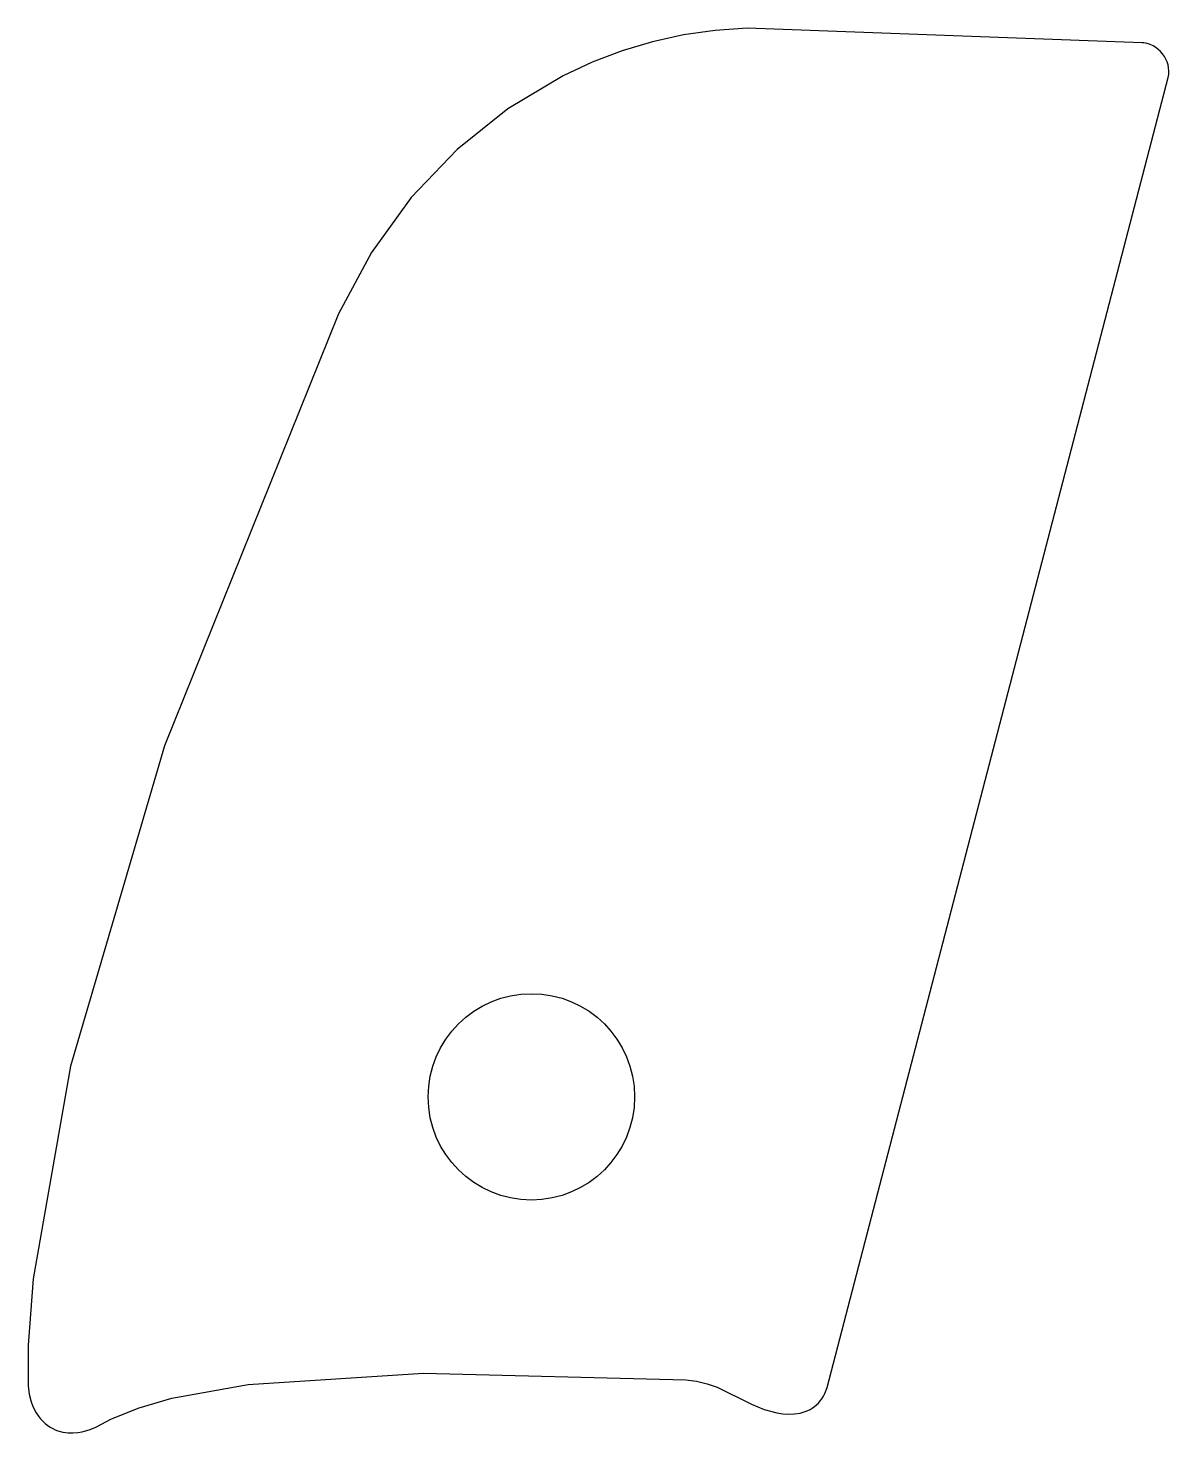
# Model space of a CAD drawing. Header units: metres. Extents: x 178.5 to 209.7, y -155.6 to -117.2.
import ezdxf

# ---------------------------------------------------------------- set-up
doc = ezdxf.new("R2010")
doc.units = ezdxf.units.M

msp = doc.modelspace()

# ---------------------------------------------------------------- linework, layer by layer
for points in [[(208.973166, -117.630448), (198.171562, -117.228874), (197.29831, -117.290596), (196.435472, -117.41658), (195.585842, -117.605048), (194.752214, -117.85473), (193.937128, -118.163848), (193.143632, -118.530878), (191.632078, -119.432324), (190.23965, -120.546368), (188.988954, -121.860564), (187.901834, -123.362466), (187.000642, -125.039374), (182.239158, -136.846564), (179.672996, -145.611596), (178.649122, -151.418544), (178.511454, -153.238708), (178.514502, -154.35072), (178.54041, -154.570176), (178.593496, -154.783282), (178.631088, -154.886152), (178.676554, -154.98572), (178.730148, -155.081224), (178.792124, -155.172156), (178.853592, -155.24861), (178.917092, -155.316936), (178.98237, -155.377388), (179.048918, -155.430474), (179.116736, -155.476448), (179.18557, -155.515564), (179.255166, -155.54833), (179.325016, -155.575254), (179.465224, -155.612846), (179.603908, -155.631388), (179.73929, -155.633674), (179.869084, -155.622752), (179.991258, -155.601924), (180.204872, -155.54198), (180.363368, -155.477972), (180.787548, -155.252928), (181.54904, -154.944572), (182.440072, -154.687778), (184.526682, -154.312366), (189.324996, -153.998676), (196.496178, -154.182826), (196.789294, -154.220672), (197.07606, -154.287982), (197.354698, -154.383994), (198.293736, -154.848052), (198.641462, -154.990546), (198.98487, -155.083256), (199.151748, -155.108656), (199.314054, -155.11907), (199.470264, -155.113482), (199.619362, -155.09113), (199.760332, -155.051252), (199.827134, -155.024328), (199.89165, -154.992832), (199.953372, -154.95651), (200.0123, -154.915108), (200.06818, -154.868626), (200.121012, -154.817064), (200.170542, -154.760168), (200.216516, -154.697938), (200.258934, -154.63012), (200.297542, -154.556714), (200.363074, -154.392884), (209.688684, -118.58371), (209.701638, -118.494302), (209.704432, -118.40591), (209.69732, -118.319296), (209.681064, -118.234968), (209.655918, -118.153434), (209.62239, -118.075456), (209.580988, -118.001542), (209.531966, -117.932454), (209.476086, -117.868954), (209.413602, -117.811296), (209.345022, -117.760496), (209.270854, -117.716808), (209.191352, -117.681248), (209.107024, -117.65407), (209.018378, -117.636036), (208.972658, -117.630702)], [(195.093844, -146.447002), (195.079366, -146.735546), (195.036694, -147.015708), (194.967098, -147.285964), (194.872102, -147.545044), (194.75323, -147.791678), (194.612006, -148.024342), (194.4497, -148.241512), (194.267582, -148.441918), (194.067176, -148.624036), (193.850006, -148.786342), (193.617342, -148.927566), (193.370708, -149.046438), (193.111374, -149.141434), (192.841118, -149.21103), (192.560956, -149.253702), (192.272412, -149.26818), (191.983868, -149.253702), (191.703706, -149.21103), (191.43345, -149.141434), (191.174116, -149.046438), (190.927482, -148.927566), (190.694818, -148.786342), (190.477648, -148.624036), (190.277242, -148.441918), (190.095124, -148.241512), (189.932818, -148.024342), (189.791594, -147.791678), (189.672722, -147.545044), (189.57798, -147.285964), (189.508384, -147.015708), (189.465712, -146.735546), (189.451234, -146.447002), (189.465712, -146.158458), (189.508384, -145.878296), (189.57798, -145.60804), (189.672722, -145.348706), (189.791594, -145.102072), (189.932818, -144.869408), (190.095124, -144.652238), (190.277242, -144.451832), (190.477648, -144.269714), (190.694818, -144.107408), (190.927482, -143.966184), (191.174116, -143.847312), (191.43345, -143.75257), (191.703706, -143.682974), (191.983868, -143.640302), (192.272412, -143.625824), (192.560956, -143.640302), (192.841118, -143.682974), (193.111374, -143.75257), (193.370708, -143.847312), (193.617342, -143.966184), (193.850006, -144.107408), (194.067176, -144.269714), (194.267582, -144.451832), (194.4497, -144.652238), (194.612006, -144.869408), (194.75323, -145.102072), (194.872102, -145.348706), (194.967098, -145.60804), (195.036694, -145.878296), (195.079366, -146.158458), (195.093844, -146.447002)]]:
    msp.add_lwpolyline(points)

doc.saveas('drawing.dxf')
